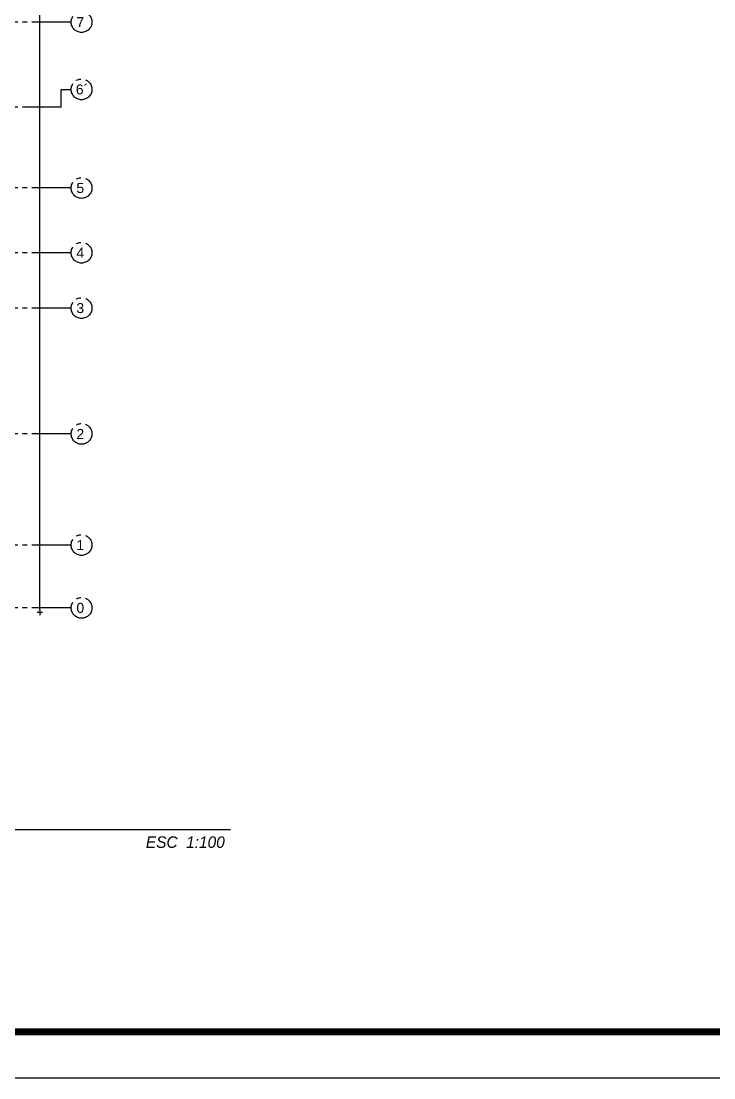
# Model space of a CAD drawing. Header units: millimetres. Extents: x 1217 to 2428, y 234 to 644.
# Drawn here: x 2368.45 to 2383.46, y 512.44 to 535.35 of the extents above; entities that cross this region are included whole.
import ezdxf

# ---------------------------------------------------------------- set-up
doc = ezdxf.new("R2010")
doc.units = ezdxf.units.MM
doc.linetypes.add('ACAD_ISO04W100', pattern=[30, 24, -3, 0, -3])
doc.layers.get('0').update_dxf_attribs({"lineweight": 5})
for name, color, linetype in [('0.1', 251, 'Continuous'), ('COTAS', 252, 'Continuous'), ('EJES', 8, 'Continuous')]:
    doc.layers.add(name, color=color, linetype=linetype)
doc.styles.add('INTERARQ', font='arial.ttf')
doc.styles.get("Standard").update_dxf_attribs({"font": 'arial.ttf'})
doc.dimstyles.new('ESCALA_1-50', dxfattribs={"dimtxt": 0.15, "dimasz": 0.06, "dimexe": 0.18, "dimexo": 0.0625, "dimgap": 0, "dimtad": 0, "dimtih": 1, "dimtoh": 1, "dimzin": 0, "dimdsep": 46, "dimtxsty": 'INTERARQ', "dimblk": 'DIMTICK', "dimcen": 0, "dimse1": 1, "dimse2": 1, "dimclrd": 256, "dimclre": 1, "dimclrt": 2, "dimadec": 0, "dimazin": 0, "dimtfac": 4.5, "dimtofl": 0, "dimtmove": 2, "dimatfit": 3, "dimldrblk": 'DIMTICK', "dimfxl": 0, "dimtolj": 1, "dimtzin": 0, "dimarcsym": 0})

# ---------------------------------------------------------------- blocks, each defined once
blk = doc.blocks.new('DIMTICK')
at = {"color": 1}
for p, q in [((-1, 0), (1, 0)), ((0, 1), (0, -1))]:
    blk.add_line(p, q, dxfattribs=at)
at = {"color": 3, "const_width": 0.141}
blk.add_lwpolyline([(0.71, 0.71), (-0.71, -0.71)], dxfattribs=at)
blk = doc.blocks.new('*D468')
at = {"layer": 'COTAS', "lineweight": -2, "ltscale": 3, "transparency": 16777216}
for p, q in [((2368.856, 555.103), (2368.856, 538.923)), ((2368.856, 522.589), (2368.856, 538.77))]:
    blk.add_line(p, q, dxfattribs=at)
at = {"layer": 'DEFPOINTS', "color": 0, "ltscale": 3, "transparency": 16777216}
for p in [(2364.114, 555.163, 0), (2368.856, 555.163), (2364.114, 522.529, 0)]:
    blk.add_point(p, dxfattribs=at)
at = {"layer": 'COTAS', "lineweight": -2, "ltscale": 3, "transparency": 16777216, "xscale": 0.06, "yscale": 0.06, "zscale": 0.06}
for p, rotation in [((2368.856, 555.163), 90), ((2368.856, 522.529), 270)]:
    blk.add_blockref('DIMTICK', p, dxfattribs=dict(at, rotation=rotation))
at = {"layer": 'COTAS', "color": 2, "ltscale": 3, "transparency": 16777216, "insert": (2368.856, 538.846), "char_height": 0.15, "attachment_point": 5, "style": 'INTERARQ'}
blk.add_mtext('\\A1;32.63', dxfattribs=at)

msp = doc.modelspace()

# ---------------------------------------------------------------- linework, layer by layer
at = {"layer": '0.1', "ltscale": 3, "elevation": 0}
msp.add_lwpolyline([(2338.46076, 512.44057), (2428.46076, 512.44057), (2428.46076, 564.44057), (2338.46076, 564.44057)], close=True, dxfattribs=at)
at = {"layer": '0.1', "ltscale": 3, "const_width": 0.15, "elevation": 0}
msp.add_lwpolyline([(2339.46076, 513.44057), (2427.46076, 513.44057), (2427.46076, 563.44057), (2339.46076, 563.44057)], close=True, dxfattribs=at)
at = {"layer": '0.1', "ltscale": 3, "elevation": 0}
msp.add_lwpolyline([(2350.50968, 517.82584), (2372.98702, 517.82584)], dxfattribs=at)
at = {"layer": 'EJES', "linetype": 'ACAD_ISO04W100', "ltscale": 0.035, "elevation": 0}
for points in [[(2369.52562, 535.32824), (2364.88074, 535.32824)], [(2369.32105, 533.48495), (2369.32105, 533.86869), (2369.53492, 533.8687)], [(2369.32105, 533.48495), (2365.4584, 533.48495)], [(2369.52562, 531.73112), (2366.99833, 531.73112)], [(2369.52562, 530.32828), (2366.99833, 530.32828)], [(2369.52562, 529.12785), (2366.99833, 529.12785)], [(2369.52562, 526.40119), (2366.2983, 526.40119)], [(2369.52562, 523.99126), (2365.08838, 523.99126)], [(2369.52562, 522.62918), (2350.42715, 522.62918)], [(2369.52562, 522.62918), (2350.42715, 522.62918)]]:
    msp.add_lwpolyline(points, dxfattribs=at)
at = {"layer": 'EJES', "linetype": 'ACAD_ISO04W100', "ltscale": 0.035}
for centre in [(2369.75989, 535.32825, 0), (2369.75989, 535.32825, 0), (2369.75989, 533.8687, 0), (2369.75989, 533.86869, 0), (2369.75989, 531.73113, 0), (2369.75989, 531.73113, 0), (2369.75989, 530.32829, 0), (2369.75989, 530.32828, 0), (2369.75989, 529.12786, 0), (2369.75989, 529.12785, 0), (2369.75989, 526.4012, 0), (2369.75989, 526.40119, 0), (2369.75989, 523.99127, 0), (2369.75989, 523.99127, 0), (2369.75989, 522.62919, 0), (2369.75989, 522.62918, 0)]:
    msp.add_circle(centre, 0.22497, dxfattribs=at)

# ---------------------------------------------------------------- texts
at = {"insert": (2372.00784, 517.54932, 0), "char_height": 0.25, "width": 16.0948265, "attachment_point": 5}
msp.add_mtext('{\\fCentury Gothic|b0|i1|c0|p34;ESC  1:100}', dxfattribs=at)
at = {"layer": 'EJES', "width": 0.3443665, "attachment_point": 5}
for s, insert, char_height in [('7', (2369.73188, 535.32651, 0), 0.216), ('6´', (2369.76892, 533.86695, 0), 0.215998), ('5', (2369.73188, 531.72939, 0), 0.216), ('4', (2369.73188, 530.32654, 0), 0.216), ('3', (2369.73188, 529.12611, 0), 0.216), ('2', (2369.73188, 526.39945, 0), 0.216), ('1', (2369.73189, 523.98954, 0), 0.216), ('1', (2369.73188, 523.98953, 0), 0.216), ('0', (2369.73189, 522.62745, 0), 0.216), ('0', (2369.73188, 522.62744, 0), 0.216)]:
    msp.add_mtext(s, dxfattribs=dict(at, insert=insert, char_height=char_height))

# ---------------------------------------------------------------- dimensions: what is measured, and where the dimension line sits
at = {"layer": 'COTAS', "ltscale": 3}
dim = msp.add_linear_dim(base=(2368.85635, 555.16328, 0), p1=(2364.11354, 522.52928, 0), p2=(2364.11354, 555.16328, 0), angle=90, dimstyle='ESCALA_1-50', dxfattribs=at)
dim.commit()
dim.dimension.update_dxf_attribs({"geometry": '*D468', "text_midpoint": (2368.85635, 538.84628, 0)})

doc.saveas('drawing.dxf')
